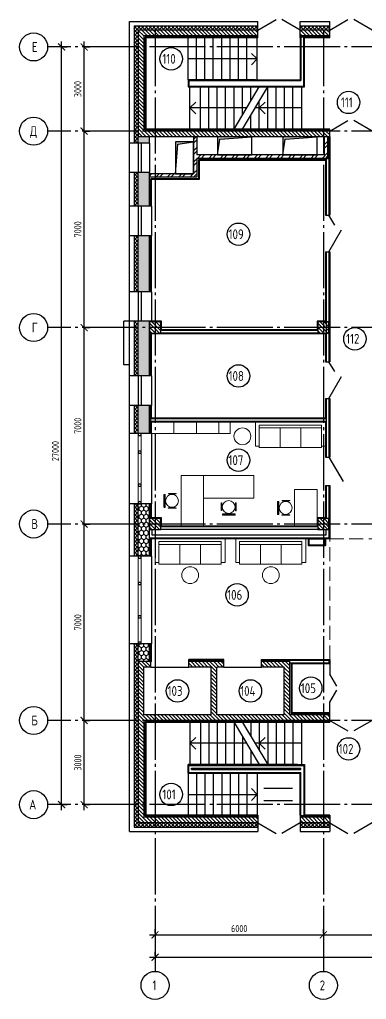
# Model space of a CAD drawing. Header units: millimetres. Extents: x -4830 to 71830, y -6940 to 28603.
# Drawn here: x -4830 to 7535, y -6940 to 27975 of the extents above; entities that cross this region are included whole.
import ezdxf

# ---------------------------------------------------------------- set-up
doc = ezdxf.new("R2010")
doc.units = ezdxf.units.MM
doc.linetypes.add('ГОСТ 2.303 4', pattern=[7, 5, -2, 0])
doc.linetypes.add('ГОСТ 2.303 5', pattern=[24, 20, -1.5, 1, -1.5])
doc.layers.add('Оборудование', color=5, linetype='Continuous', lineweight=18)
doc.layers.add('оси', color=7, linetype='Continuous')
doc.layers.add('текст', color=7, linetype='Continuous')
doc.styles.add('ГОСТ 2.304', font='CS_Gost2304.shx')
doc.dimstyles.new('СПДС', dxfattribs={"dimscale": 100, "dimtxt": 2.5, "dimasz": 2.5, "dimexe": 2, "dimexo": 0.625, "dimgap": 1, "dimtad": 1, "dimdec": 0, "dimtxsty": 'ГОСТ 2.304', "dimblk": 'OBLIQUE', "dimblk1": 'OBLIQUE', "dimblk2": 'OBLIQUE', "dimcen": 2.5, "dimdle": 2, "dimadec": 0, "dimazin": 2, "dimtfac": 0.75, "dimtdec": 4, "dimtmove": 1, "dimatfit": 3, "dimfxl": 1, "dimtfill": 1, "dimtolj": 1, "dimarcsym": 1})
pattern_1 = [(135, (-72169.68, -10084.31), (-67.35192, -67.35192), [])]
pattern_2 = [(135, (-72169.68, -10084.31), (-67.35192, -67.35192), []), (225, (-72169.68, -10084.31), (67.35192, -67.35192), [])]
pattern_3 = [(90, (-72169.684, -10084.31), (-82.48892, 142.875), [95.25, -190.5]), (210, (-72169.684, -10084.31), (-82.48892, -142.875), [95.25, -190.5]), (150, (-72169.684, -10084.31), (-164.97784, 3e-07), [-190.5, 95.25])]

# ---------------------------------------------------------------- blocks, each defined once
blk = doc.blocks.new('_ArchTick')
at = {"color": 0, "linetype": 'ByBlock', "const_width": 0.15}
blk.add_lwpolyline([(-0.5, -0.5), (0.5, 0.5)], dxfattribs=at)
blk = doc.blocks.new('*D48')
at = {"layer": 'оси', "color": 0, "lineweight": -2, "ltscale": 100, "transparency": 16777216}
for p, q in [((-200, -5440), (30200, -5440)), ((0, -5377.5), (0, -5240)), ((30000, -5377.5), (30000, -5240))]:
    blk.add_line(p, q, dxfattribs=at)
at = {"layer": 'оси', "color": 0, "lineweight": -2, "ltscale": 100, "transparency": 16777216, "xscale": 250, "yscale": 250, "zscale": 250, "rotation": 180}
blk.add_blockref('_ArchTick', (0, -5440), dxfattribs=at)
at = {"layer": 'оси', "color": 0, "lineweight": -2, "ltscale": 100, "transparency": 16777216, "xscale": 250, "yscale": 250, "zscale": 250}
blk.add_blockref('_ArchTick', (30000, -5440), dxfattribs=at)
at = {"layer": 'оси', "color": 0, "ltscale": 100, "transparency": 16777216, "insert": (15000, -5215), "char_height": 250, "attachment_point": 5, "style": 'ГОСТ 2.304', "bg_fill": 3, "box_fill_scale": 1.1, "bg_fill_color": 256, "bg_fill_true_color": 13158600, "bg_fill_transparency": 0}
blk.add_mtext('\\A1;30000', dxfattribs=at)
blk = doc.blocks.new('*D37')
at = {"layer": 'оси', "color": 0, "lineweight": -2, "ltscale": 100, "transparency": 16777216}
for p, q in [((0, -4577.5), (0, -4440)), ((6000, -4577.5), (6000, -4440)), ((-200, -4640), (6200, -4640))]:
    blk.add_line(p, q, dxfattribs=at)
at = {"layer": 'оси', "color": 0, "lineweight": -2, "ltscale": 100, "transparency": 16777216, "xscale": 250, "yscale": 250, "zscale": 250, "rotation": 180}
blk.add_blockref('_ArchTick', (0, -4640), dxfattribs=at)
at = {"layer": 'оси', "color": 0, "lineweight": -2, "ltscale": 100, "transparency": 16777216, "xscale": 250, "yscale": 250, "zscale": 250}
blk.add_blockref('_ArchTick', (6000, -4640), dxfattribs=at)
at = {"layer": 'оси', "color": 0, "ltscale": 100, "transparency": 16777216, "insert": (3000, -4415), "char_height": 250, "attachment_point": 5, "style": 'ГОСТ 2.304', "bg_fill": 3, "box_fill_scale": 1.1, "bg_fill_color": 256, "bg_fill_true_color": 13158600, "bg_fill_transparency": 0}
blk.add_mtext('\\A1;6000', dxfattribs=at)
blk = doc.blocks.new('*D38')
at = {"layer": 'оси', "color": 0, "lineweight": -2, "ltscale": 100, "transparency": 16777216}
for p, q in [((6000, -4577.5), (6000, -4440)), ((12000, -4577.5), (12000, -4440)), ((5800, -4640), (12200, -4640))]:
    blk.add_line(p, q, dxfattribs=at)
at = {"layer": 'оси', "color": 0, "lineweight": -2, "ltscale": 100, "transparency": 16777216, "xscale": 250, "yscale": 250, "zscale": 250, "rotation": 180}
blk.add_blockref('_ArchTick', (6000, -4640), dxfattribs=at)
at = {"layer": 'оси', "color": 0, "lineweight": -2, "ltscale": 100, "transparency": 16777216, "xscale": 250, "yscale": 250, "zscale": 250}
blk.add_blockref('_ArchTick', (12000, -4640), dxfattribs=at)
at = {"layer": 'оси', "color": 0, "ltscale": 100, "transparency": 16777216, "insert": (9000, -4415), "char_height": 250, "attachment_point": 5, "style": 'ГОСТ 2.304', "bg_fill": 3, "box_fill_scale": 1.1, "bg_fill_color": 256, "bg_fill_true_color": 13158600, "bg_fill_transparency": 0}
blk.add_mtext('\\A1;6000', dxfattribs=at)
blk = doc.blocks.new('*D42')
at = {"layer": 'оси', "color": 0, "lineweight": -2, "ltscale": 100, "transparency": 16777216}
for p, q in [((-3330, -200), (-3330, 27200)), ((-3267.5, 27000), (-3130, 27000)), ((-3267.5, 0), (-3130, 0))]:
    blk.add_line(p, q, dxfattribs=at)
at = {"layer": 'оси', "color": 0, "lineweight": -2, "ltscale": 100, "transparency": 16777216, "xscale": 250, "yscale": 250, "zscale": 250}
for p, rotation in [((-3330, 27000), 90), ((-3330, 0), 270)]:
    blk.add_blockref('_ArchTick', p, dxfattribs=dict(at, rotation=rotation))
at = {"layer": 'оси', "color": 0, "ltscale": 100, "transparency": 16777216, "insert": (-3555, 12600), "char_height": 250, "attachment_point": 5, "rotation": 90, "style": 'ГОСТ 2.304', "bg_fill": 3, "box_fill_scale": 1.1, "bg_fill_color": 256, "bg_fill_true_color": 13158600, "bg_fill_transparency": 0}
blk.add_mtext('\\A1;27000', dxfattribs=at)
blk = doc.blocks.new('*D43')
at = {"layer": 'оси', "color": 0, "lineweight": -2, "ltscale": 100, "transparency": 16777216}
for p, q in [((-2530, -200), (-2530, 3200)), ((-2467.5, 3000), (-2330, 3000)), ((-2467.5, 0), (-2330, 0))]:
    blk.add_line(p, q, dxfattribs=at)
at = {"layer": 'оси', "color": 0, "lineweight": -2, "ltscale": 100, "transparency": 16777216, "xscale": 250, "yscale": 250, "zscale": 250}
for p, rotation in [((-2530, 3000), 90), ((-2530, 0), 270)]:
    blk.add_blockref('_ArchTick', p, dxfattribs=dict(at, rotation=rotation))
at = {"layer": 'оси', "color": 0, "ltscale": 100, "transparency": 16777216, "insert": (-2755, 1500), "char_height": 250, "attachment_point": 5, "rotation": 90, "style": 'ГОСТ 2.304', "bg_fill": 3, "box_fill_scale": 1.1, "bg_fill_color": 256, "bg_fill_true_color": 13158600, "bg_fill_transparency": 0}
blk.add_mtext('\\A1;3000', dxfattribs=at)
blk = doc.blocks.new('*D44')
at = {"layer": 'оси', "color": 0, "lineweight": -2, "ltscale": 100, "transparency": 16777216}
for p, q in [((-2530, 9800), (-2530, 17200)), ((-2467.5, 17000), (-2330, 17000)), ((-2467.5, 10000), (-2330, 10000))]:
    blk.add_line(p, q, dxfattribs=at)
at = {"layer": 'оси', "color": 0, "lineweight": -2, "ltscale": 100, "transparency": 16777216, "xscale": 250, "yscale": 250, "zscale": 250}
for p, rotation in [((-2530, 17000), 90), ((-2530, 10000), 270)]:
    blk.add_blockref('_ArchTick', p, dxfattribs=dict(at, rotation=rotation))
at = {"layer": 'оси', "color": 0, "ltscale": 100, "transparency": 16777216, "insert": (-2755, 13500), "char_height": 250, "attachment_point": 5, "rotation": 90, "style": 'ГОСТ 2.304', "bg_fill": 3, "box_fill_scale": 1.1, "bg_fill_color": 256, "bg_fill_true_color": 13158600, "bg_fill_transparency": 0}
blk.add_mtext('\\A1;7000', dxfattribs=at)
blk = doc.blocks.new('*D45')
at = {"layer": 'оси', "color": 0, "lineweight": -2, "ltscale": 100, "transparency": 16777216}
for p, q in [((-2530, 16800), (-2530, 24200)), ((-2467.5, 24000), (-2330, 24000)), ((-2467.5, 17000), (-2330, 17000))]:
    blk.add_line(p, q, dxfattribs=at)
at = {"layer": 'оси', "color": 0, "lineweight": -2, "ltscale": 100, "transparency": 16777216, "xscale": 250, "yscale": 250, "zscale": 250}
for p, rotation in [((-2530, 24000), 90), ((-2530, 17000), 270)]:
    blk.add_blockref('_ArchTick', p, dxfattribs=dict(at, rotation=rotation))
at = {"layer": 'оси', "color": 0, "ltscale": 100, "transparency": 16777216, "insert": (-2755, 20500), "char_height": 250, "attachment_point": 5, "rotation": 90, "style": 'ГОСТ 2.304', "bg_fill": 3, "box_fill_scale": 1.1, "bg_fill_color": 256, "bg_fill_true_color": 13158600, "bg_fill_transparency": 0}
blk.add_mtext('\\A1;7000', dxfattribs=at)
blk = doc.blocks.new('*D46')
at = {"layer": 'оси', "color": 0, "lineweight": -2, "ltscale": 100, "transparency": 16777216}
for p, q in [((-2530, 23800), (-2530, 27200)), ((-2467.5, 27000), (-2330, 27000)), ((-2467.5, 24000), (-2330, 24000))]:
    blk.add_line(p, q, dxfattribs=at)
at = {"layer": 'оси', "color": 0, "lineweight": -2, "ltscale": 100, "transparency": 16777216, "xscale": 250, "yscale": 250, "zscale": 250}
for p, rotation in [((-2530, 27000), 90), ((-2530, 24000), 270)]:
    blk.add_blockref('_ArchTick', p, dxfattribs=dict(at, rotation=rotation))
at = {"layer": 'оси', "color": 0, "ltscale": 100, "transparency": 16777216, "insert": (-2755, 25500), "char_height": 250, "attachment_point": 5, "rotation": 90, "style": 'ГОСТ 2.304', "bg_fill": 3, "box_fill_scale": 1.1, "bg_fill_color": 256, "bg_fill_true_color": 13158600, "bg_fill_transparency": 0}
blk.add_mtext('\\A1;3000', dxfattribs=at)
blk = doc.blocks.new('*D47')
at = {"layer": 'оси', "color": 0, "lineweight": -2, "ltscale": 100, "transparency": 16777216}
for p, q in [((-2530, 2800), (-2530, 10200)), ((-2467.5, 10000), (-2330, 10000)), ((-2467.5, 3000), (-2330, 3000))]:
    blk.add_line(p, q, dxfattribs=at)
at = {"layer": 'оси', "color": 0, "lineweight": -2, "ltscale": 100, "transparency": 16777216, "xscale": 250, "yscale": 250, "zscale": 250}
for p, rotation in [((-2530, 10000), 90), ((-2530, 3000), 270)]:
    blk.add_blockref('_ArchTick', p, dxfattribs=dict(at, rotation=rotation))
at = {"layer": 'оси', "color": 0, "ltscale": 100, "transparency": 16777216, "insert": (-2755, 6500), "char_height": 250, "attachment_point": 5, "rotation": 90, "style": 'ГОСТ 2.304', "bg_fill": 3, "box_fill_scale": 1.1, "bg_fill_color": 256, "bg_fill_true_color": 13158600, "bg_fill_transparency": 0}
blk.add_mtext('\\A1;7000', dxfattribs=at)
blk = doc.blocks.new('ММ32 905х715')
at = {"layer": 'Оборудование', "linetype": 'ByBlock'}
for p, q in [((0, 0), (-2499.84, 0)), ((-2499.84, 0), (-2499.84, -849.9762)), ((0, 0), (0, -849.9762)), ((-138.88, -99.9972), (-2360.96, -99.9972)), ((-2360.96, -99.9972), (-2360.96, -899.9748)), ((-138.88, -199.9944), (-2360.96, -199.9944)), ((-1620.24352, -899.9748), (-1620.24352, -199.9944)), ((-879.56176, -899.9748), (-879.56176, -199.9944)), ((-138.88, -99.9972), (-138.88, -899.9748)), ((-2499.84, -849.9762), (-2360.96, -849.9762)), ((-2360.96, -899.9748), (-138.88, -899.9748)), ((0, -849.9762), (-138.88, -849.9762))]:
    blk.add_line(p, q, dxfattribs=at)
blk = doc.blocks.new('рабочее место 3')
at = {"layer": 'Оборудование', "ltscale": 100}
for p, q in [((665, 1397), (665, 1378)), ((1116, 1407), (675, 1407)), ((1126, 1378), (1126, 1397)), ((680, 1391), (1111, 1391))]:
    blk.add_line(p, q, dxfattribs=at)
for points in [[(635, 975), (635, 1253), (654, 1253), (654, 975)], [(1146, 969), (1146, 1248), (1165, 1248), (1165, 969)], [(0, 0), (0, 800), (1800, 800), (1800, 0)]]:
    blk.add_lwpolyline(points, close=True, dxfattribs=at)
blk.add_circle((900, 1120), 230, dxfattribs=at)
for centre, radius, start, end in [((675, 1397), 10, 90, 180.0949), ((1116, 1397), 10, 0.0375, 90), ((675, 1378), 10, 180.0949, 264.4594), ((895, 3653), 2296, 264.4594, 275.5391), ((1116, 1378), 10, 275.5391, 0.0375)]:
    blk.add_arc(centre, radius, start, end, dxfattribs=at)
blk = doc.blocks.new('рабочее место 4')
at = {"layer": 'Оборудование', "ltscale": 100}
for p, q in [((1378, 876), (1397, 876)), ((1391, 430), (1391, 861)), ((1407, 866), (1407, 425)), ((1397, 415), (1378, 415))]:
    blk.add_line(p, q, dxfattribs=at)
for points in [[(0, 0), (800, 0), (800, 1300), (0, 1300)], [(969, 896), (1248, 896), (1248, 915), (969, 915)], [(975, 385), (1253, 385), (1253, 404), (975, 404)]]:
    blk.add_lwpolyline(points, close=True, dxfattribs=at)
blk.add_circle((1120, 650), 230, dxfattribs=at)
for centre, radius, start, end in [((3653, 645), 2296, 174.4609, 185.5406), ((1378, 866), 10, 89.9625, 174.4609), ((1397, 866), 10, 360, 89.9625), ((1378, 425), 10, 185.5406, 269.9051), ((1397, 425), 10, 269.9051, 360)]:
    blk.add_arc(centre, radius, start, end, dxfattribs=at)

msp = doc.modelspace()

# ---------------------------------------------------------------- hatches: boundary and pattern name
at = {"ltscale": 100}
h = msp.add_hatch(dxfattribs=at)
h.set_pattern_fill('ANSI37', color=256, scale=30, angle=90)
h.set_pattern_definition(pattern_2)
h.paths.add_polyline_path([(-748.5, 23575), (-600, 23575), (-600, 27600), (3665, 27600), (3665, 27750), (-748.5, 27750)])
h.paths.add_polyline_path([(-748.5, 21325), (-600, 21325), (-600, 22525), (-748.5, 22525)])
h.paths.add_polyline_path([(-748.5, 18275), (-600, 18275), (-600, 20275), (-748.5, 20275)])
h.paths.add_polyline_path([(-748.5, 15275), (-600, 15275), (-600, 17225), (-748.5, 17225)])
h.paths.add_polyline_path([(-600, 14225), (-748.5, 14225), (-748.5, 13225), (-600, 13225)])
h = msp.add_hatch(dxfattribs=at)
h.set_pattern_fill('ANSI31', color=256, scale=30, angle=90)
h.set_pattern_definition(pattern_1)
h.paths.add_polyline_path([(6225, 24000), (-400, 24000), (-400, 27400), (3665, 27400), (3665, 27600), (-600, 27600), (-600, 23800), (6225, 23800)])
h = msp.add_hatch(dxfattribs=at)
h.set_pattern_fill('ANSI37', color=256, scale=30, angle=90)
h.set_pattern_definition(pattern_2)
h.paths.add_polyline_path([(6225, 27750), (5175, 27750), (5175, 27600), (6225, 27600)])
h = msp.add_hatch(dxfattribs=at)
h.set_pattern_fill('ANSI31', color=256, scale=30, angle=90)
h.set_pattern_definition(pattern_1)
h.paths.add_polyline_path([(6225, 27600), (5175, 27600), (5175, 27400), (6225, 27400)])
h = msp.add_hatch(dxfattribs=at)
h.set_pattern_fill('HONEY', color=256, scale=30, angle=90)
h.set_pattern_definition(pattern_3)
h.paths.add_polyline_path([(-600, 23575), (-200, 23575), (-200, 23800), (-600, 23800)])
h.paths.add_polyline_path([(-600, 21325), (-200, 21325), (-200, 22525), (-600, 22525)])
h.paths.add_polyline_path([(-600, 18275), (-200, 18275), (-200, 20275), (-600, 20275)])
h.paths.add_polyline_path([(-600, 15275), (-200, 15275), (-200, 17225), (-600, 17225)])
h.paths.add_polyline_path([(-200, 14225), (-600, 14225), (-600, 13225), (-200, 13225)])
h = msp.add_hatch(dxfattribs=at)
h.set_pattern_fill('ANSI32', color=256, scale=30)
h.set_pattern_definition([(45, (-74169.68, -56284.3), (-202.05576, 202.05576), []), (45, (-74034.98, -56284.3), (-202.05576, 202.05576), [])])
h.paths.add_polyline_path([(1495, 23030), (6150, 23030), (6150, 23800), (6030, 23800), (6030, 23150), (1495, 23150), (1495, 23800), (1375, 23800), (1375, 22475), (-200, 22475), (-200, 22355), (1495, 22355)])
h = msp.add_hatch(color=256, dxfattribs=at)
h.dxf.hatch_style = 1
h.paths.add_polyline_path([(3454.9, 23800), (2229.9, 23800), (2229.9, 23150), (2313.4, 23709.4)])
h = msp.add_hatch(color=256, dxfattribs=at)
h.dxf.hatch_style = 1
h.paths.add_polyline_path([(5775, 23800), (4549.9, 23800), (4549.9, 23150), (4633.4, 23709.4)])
h = msp.add_hatch(color=256, dxfattribs=at)
h.dxf.hatch_style = 1
h.paths.add_polyline_path([(1375, 23625), (725, 23625), (725, 22475), (808.5, 23534.4)])
h = msp.add_hatch(dxfattribs=at)
h.set_pattern_fill('ANSI31', color=256, scale=30, angle=90)
h.set_pattern_definition([(135, (-102169.68, 6915.69), (-67.35192, -67.35192), [])])
h.paths.add_polyline_path([(200, 17200), (-200, 17200), (-200, 16800), (200, 16800)])
h = msp.add_hatch(dxfattribs=at)
h.set_pattern_fill('ANSI31', color=256, scale=30, angle=90)
h.set_pattern_definition([(135, (-96169.68, 6915.69), (-67.35192, -67.35192), [])])
h.paths.add_polyline_path([(6200, 17200), (5800, 17200), (5800, 16800), (6200, 16800)])
h = msp.add_hatch(dxfattribs=at)
h.set_pattern_fill('ANSI37', color=256, scale=30, angle=90)
h.set_pattern_definition(pattern_2)
h.paths.add_polyline_path([(-600, 10725), (-748.3, 10725), (-748.1, 8850), (-600, 8850)])
h = msp.add_hatch(dxfattribs=at)
h.set_pattern_fill('HONEY', color=256, scale=30, angle=90)
h.set_pattern_definition(pattern_3)
h.paths.add_polyline_path([(-200, 10725), (-600, 10725), (-600, 8850), (-200, 8850)])
h = msp.add_hatch(dxfattribs=at)
h.set_pattern_fill('ANSI31', color=256, scale=30, angle=90)
h.set_pattern_definition([(135, (-102169.68, -84.31), (-67.35192, -67.35192), [])])
h.paths.add_polyline_path([(200, 10200), (-200, 10200), (-200, 9800), (200, 9800)])
h = msp.add_hatch(dxfattribs=at)
h.set_pattern_fill('ANSI31', color=256, scale=30, angle=90)
h.set_pattern_definition([(135, (-96169.68, -84.31), (-67.35192, -67.35192), [])])
h.paths.add_polyline_path([(6200, 10200), (5800, 10200), (5800, 9800), (6200, 9800)])
h = msp.add_hatch(dxfattribs=at)
h.set_pattern_fill('ANSI37', color=256, scale=30, angle=90)
h.set_pattern_definition(pattern_2)
h.paths.add_polyline_path([(-600, 5100), (-600, 5725), (-747.8, 5725), (-750, -800), (3665, -799.2), (3665, -650), (-600, -650)])
h = msp.add_hatch(dxfattribs=at)
h.set_pattern_fill('HONEY', color=256, scale=30, angle=90)
h.set_pattern_definition(pattern_3)
h.paths.add_polyline_path([(-200, 5725), (-600, 5725), (-600, 5100), (-200, 5100)])
h = msp.add_hatch(dxfattribs=at)
h.set_pattern_fill('ANSI31', color=256, scale=30, angle=90)
h.set_pattern_definition(pattern_1)
h.paths.add_polyline_path([(6225, 3200), (4800, 3200), (4800, 5100), (3800, 5100), (3800, 4900), (4600, 4900), (4600, 3200), (2200, 3200), (2200, 4900), (2450, 4900), (2450, 5100), (1200, 5100), (1200, 4900), (2000, 4900), (2000, 3200), (-400, 3200), (-400, 4900), (-150, 4900), (-150, 5100), (-600, 5100), (-600, -650), (3665, -650), (3665, -450), (-400, -450), (-400, 3000), (6225, 3000)])
h = msp.add_hatch(dxfattribs=at)
h.set_pattern_fill('ANSI31', color=256, scale=30, angle=90)
h.set_pattern_definition(pattern_1)
h.paths.add_polyline_path([(6225, -450), (5175, -450), (5175, -650), (6225, -650)])
h = msp.add_hatch(dxfattribs=at)
h.set_pattern_fill('ANSI37', color=256, scale=30, angle=90)
h.set_pattern_definition(pattern_2)
h.paths.add_polyline_path([(6225, -650), (5175, -650), (5175, -798.9), (6225, -798.7)])

# ---------------------------------------------------------------- linework, layer by layer
for p, q in [((3665, 27600), (4314.5, 27975)), ((5175, 27600), (4525.5, 27975)), ((6225, 27600), (6874.5, 27975)), ((7735, 27600), (7085.5, 27975)), ((-910, 17225), (-910, 27910)), ((-910, 27910), (3665, 27910)), ((-750, 27750), (3665, 27750)), ((-748.5, 27750), (-748.5, 23575)), ((3665, 27600), (-600, 27600)), ((-600, 27600), (-600, 23800)), ((3665, 27600), (3665, 27910)), ((3665, 27325), (3665, 27600)), ((5175, 27910), (6225.1, 27910)), ((5175, 27600), (5175, 27910)), ((5175, 27750), (6225.1, 27750)), ((6225, 27600), (5175, 27600)), ((5175, 27325), (5175, 27600)), ((6225, 27600), (6225, 27910)), ((6225, 27325), (6225, 27600)), ((3665, 27400), (-400, 27400)), ((-400, 27400), (-400, 24000)), ((3665, 27350), (-350, 27350)), ((-350, 27350), (-350, 24050)), ((3665, 27325), (-325, 27325)), ((-325, 27325), (-325, 24075)), ((1175, 25825), (1175, 27325)), ((1475, 25825), (1475, 27325)), ((1775, 25825), (1775, 27325)), ((2075, 25825), (2075, 27325)), ((2375, 25825), (2375, 27325)), ((2675, 25825), (2675, 27325)), ((2975, 25825), (2975, 27325)), ((3275, 25825), (3275, 27325)), ((3645, 25825), (3645, 27325)), ((6225, 27400), (5175, 27400)), ((6225, 27350), (5175, 27350)), ((5175, 27325), (5175, 25825)), ((5200, 27350), (5200, 25800)), ((5300, 25600), (5300, 27350)), ((6225, 27325), (5325, 27325)), ((5325, 25575), (5325, 27325)), ((3645, 26575), (1175, 26575)), ((3645, 26575), (3432.9, 26767.1)), ((3645, 26575), (3432.9, 26362.9)), ((3575, 25825), (1175, 25825)), ((1175, 25825), (5175, 25825)), ((1175, 25825), (1175, 25575)), ((5075, 25575), (1175, 25575)), ((1175, 25575), (5325, 25575)), ((1200, 25800), (5200, 25800)), ((1200, 25800), (1200, 25600)), ((1200, 25600), (5300, 25600)), ((1245, 24075), (1245, 25575)), ((1615, 24075), (1615, 25575)), ((1915, 24075), (1915, 25575)), ((2215, 24075), (2215, 25575)), ((2515, 24075), (2515, 25575)), ((2815, 24075), (2815, 25575)), ((2815, 24075), (3715, 25575)), ((3115, 24575), (3115, 25575)), ((3115, 24075), (4015, 25575)), ((3415, 25075), (3415, 25575)), ((4015, 24075), (4015, 25575)), ((4315, 24075), (4315, 25575)), ((4615, 24075), (4615, 25575)), ((4915, 24075), (4915, 25575)), ((5215, 25575), (5215, 24075)), ((1245, 24825), (1457.1, 25037.1)), ((3265, 24825), (1245, 24825)), ((1245, 24825), (1457.1, 24612.9)), ((5215, 24825), (3571.7, 24825)), ((3715, 24075), (3715, 25075)), ((3715, 24825), (3927.1, 25037.1)), ((3715, 24825), (3927.1, 24612.9)), ((3415, 24075), (3415, 24575)), ((6225, 24000), (6874.5, 24375)), ((7735, 24000), (7085.5, 24375)), ((6225, 23800), (-600, 23800)), ((-600, 23575), (-600, 23800)), ((6225, 24000), (-400, 24000)), ((6225, 24050), (-350, 24050)), ((6225, 24075), (-325, 24075)), ((-200, 23575), (-200, 23800)), ((1375, 23800), (1375, 22475)), ((1495, 23800), (1495, 23150)), ((2313.4, 23709.4), (3454.9, 23800)), ((4633.4, 23709.4), (5775, 23800)), ((6030, 23800), (6030, 23150)), ((6150, 23800), (6150, 23030)), ((6200, 23800), (6200, 21010)), ((6225, 23800), (6225, 24075)), ((6225, 23800), (6225, 21010)), ((-600, 23575), (-910, 23575)), ((-200, 23575), (-600, 23575)), ((-600, 23575), (-600, 22525)), ((-500, 23575), (-500, 22525)), ((-200, 23575), (-200, 22525)), ((725, 22475), (808.5, 23534.4)), ((808.5, 23534.4), (1375, 23625)), ((2229.9, 23150), (2313.4, 23709.4)), ((4549.9, 23150), (4633.4, 23709.4)), ((6030, 23150), (1495, 23150)), ((1495, 23030), (1495, 22355)), ((6150, 23030), (1495, 23030)), ((6100, 22980), (1545, 22980)), ((1545, 22980), (1545, 22305)), ((6075, 22955), (1570, 22955)), ((1570, 22955), (1570, 22280)), ((6075, 22955), (6075, 21010)), ((6100, 23030), (6100, 21010)), ((6150, 23030), (6200, 23030)), ((-600, 22525), (-910, 22525)), ((-748.5, 22525), (-748.5, 21325)), ((-600, 21325), (-600, 22525)), ((-200, 22525), (-600, 22525)), ((-200, 21325), (-200, 22525)), ((1375, 22475), (-200, 22475)), ((1495, 22355), (-200, 22355)), ((-150, 21325), (-150, 22305)), ((1545, 22305), (-150, 22305)), ((-125, 21325), (-125, 22280)), ((1570, 22280), (-125, 22280)), ((-600, 21325), (-910, 21325)), ((-125, 21325), (-600, 21325)), ((-600, 21325), (-600, 20275)), ((-500, 21325), (-500, 20275)), ((-125, 21325), (-125, 20275)), ((6075, 21010), (6225, 21010)), ((6405, 20654.9), (6200, 21010)), ((-600, 20275), (-910, 20275)), ((-748.5, 20275), (-748.5, 18275)), ((-600, 18275), (-600, 20275)), ((-125, 20275), (-600, 20275)), ((-200, 18275), (-200, 20275)), ((-150, 18275), (-150, 20275)), ((-125, 18275), (-125, 20275)), ((6200, 19700), (6650, 20479.4)), ((6075, 19700), (6075, 17225)), ((6075, 19700), (6225, 19700)), ((6100, 19700), (6100, 15785)), ((6200, 19700), (6200, 15785)), ((6225, 19700), (6225, 15785)), ((-600, 18275), (-910, 18275)), ((-600, 18275), (-600, 17225)), ((-125, 18275), (-600, 18275)), ((-500, 18275), (-500, 17225)), ((-125, 18275), (-125, 17225)), ((-1110, 15675), (-1110, 17225)), ((-910, 17225), (-1110, 17225)), ((-910, -960), (-910, 17225)), ((-600, 17225), (-910, 17225)), ((-748.5, 17225), (-748.5, 15275)), ((-600, 15275), (-600, 17225)), ((-125, 17225), (-600, 17225)), ((-200, 15275), (-200, 17225)), ((-150, 17200), (-150, 17225)), ((-150, 15275), (-150, 16800)), ((-125, 15275), (-125, 16775)), ((6075, 16775), (-125, 16775)), ((5800, 16900), (200, 16900)), ((5800, 16800), (200, 16800)), ((5775, 16925), (225, 16925)), ((6075, 16775), (6075, 15785)), ((6075, 15785), (6225, 15785)), ((6405, 15429.9), (6200, 15785)), ((-910, 15675), (-1110, 15675)), ((-600, 15275), (-910, 15275)), ((-125, 15275), (-600, 15275)), ((-600, 15275), (-600, 14225)), ((-500, 15275), (-500, 14225)), ((-125, 15275), (-125, 14225)), ((6200, 14475), (6650, 15254.4)), ((6075, 14475), (6075, 13775)), ((6075, 14475), (6225, 14475)), ((6100, 14475), (6100, 12385)), ((6200, 14475), (6200, 12385)), ((6225, 14475), (6225, 12385)), ((-600, 14225), (-910, 14225)), ((-748.5, 14225), (-748.5, 13225)), ((-600, 13225), (-600, 14225)), ((-125, 14225), (-600, 14225)), ((-200, 13225), (-200, 14225)), ((-150, 13225), (-150, 14225)), ((-125, 13775), (-125, 14225)), ((6100, 13750), (-150, 13750)), ((6100, 13650), (-150, 13650)), ((6075, 13775), (-125, 13775)), ((-125, 13225), (-125, 13625)), ((6075, 13625), (-125, 13625)), ((6075, 13625), (6075, 12385)), ((-600, 13225), (-910, 13225)), ((-125, 13225), (-600, 13225)), ((-125, 13225), (-125, 10725)), ((6075, 12385), (6225, 12385)), ((6200, 12385), (6705, 11510.3)), ((6075, 11375), (6075, 10225)), ((6075, 11375), (6225, 11375)), ((6100, 11375), (6100, 10200)), ((6200, 11375), (6200, 9500)), ((6225, 11375), (6225, 9475)), ((-600, 10725), (-910, 10725)), ((-748.3, 10725), (-748.1, 8850)), ((-600, 8850), (-600, 10725)), ((-125, 10725), (-600, 10725)), ((-200, 8850), (-200, 10725)), ((-150, 10200), (-150, 10725)), ((-125, 10225), (-125, 10725)), ((5800, 9900), (200, 9900)), ((5775, 9925), (225, 9925)), ((6200, 9500), (-200, 9500)), ((-150, 8850), (-150, 9500)), ((-125, 8850), (-125, 9475)), ((6225, 9475), (-125, 9475)), ((-600, 8850), (-910, 8850)), ((-125, 8850), (-600, 8850)), ((-125, 8850), (-125, 5725)), ((-600, 5725), (-910, 5725)), ((-747.8, 5725), (-750, -800)), ((-600, 5100), (-600, 5725)), ((-125, 5725), (-600, 5725)), ((-200, 5100), (-200, 5725)), ((-150, 5100), (-150, 5725)), ((-125, 5100), (-125, 5725)), ((-600, 5100), (-600, -650)), ((-150, 5100), (-600, 5100)), ((-150, 4900), (-400, 4900)), ((-400, 3200), (-400, 4900)), ((-150, 5100), (-125, 5100)), ((-150, 4900), (-150, 5100)), ((-150, 4900), (1200, 4900)), ((2450, 5175), (1200, 5175)), ((1200, 4900), (1200, 5175)), ((2450, 5150), (1200, 5150)), ((2450, 5100), (1200, 5100)), ((2000, 4900), (1200, 4900)), ((2000, 3200), (2000, 4900)), ((2450, 4900), (2200, 4900)), ((2200, 3200), (2200, 4900)), ((2450, 4900), (2450, 5175)), ((2450, 4900), (3800, 4900)), ((3800, 4900), (3800, 5175)), ((3800, 5175), (6225, 5175)), ((3800, 5150), (6200, 5150)), ((4800, 5100), (3800, 5100)), ((4600, 4900), (3800, 4900)), ((4600, 3200), (4600, 4900)), ((4800, 5100), (4800, 5150)), ((4800, 3200), (4800, 5100)), ((4800, 5050), (6200, 5050)), ((4850, 5050), (4850, 3250)), ((4875, 5025), (6225, 5025)), ((4875, 5025), (4875, 3275)), ((6200, 5150), (6200, 5050)), ((6225, 5175), (6225, 5025)), ((6225, 5025), (6225, 4650)), ((6225, 3275), (6225, 3650)), ((2000, 3200), (-400, 3200)), ((4600, 3200), (2200, 3200)), ((6225, 3200), (4800, 3200)), ((6225, 3250), (4850, 3250)), ((6225, 3275), (4875, 3275)), ((6225, 2925), (6225, 3275)), ((6225, 3000), (-400, 3000)), ((-400, 3000), (-400, -450)), ((6225, 2950), (-350, 2950)), ((-350, 2950), (-350, -400)), ((6225, 2925), (-325, 2925)), ((-325, 2925), (-325, -375)), ((1245, 2925), (1245, 1425)), ((1615, 2925), (1615, 1425)), ((1915, 2925), (1915, 1425)), ((2215, 2925), (2215, 1425)), ((2515, 2925), (2515, 1425)), ((2815, 2925), (2815, 1425)), ((2815, 2925), (3715, 1425)), ((3115, 2925), (4015, 1425)), ((3415, 2925), (3415, 2425)), ((3715, 2925), (3715, 1925)), ((4015, 2925), (4015, 1425)), ((4315, 2925), (4315, 1425)), ((4615, 2925), (4615, 1425)), ((4915, 2925), (4915, 1425)), ((5215, 2925), (5215, 1425)), ((6225, 3000), (6874.5, 2625)), ((7735, 3000), (7085.5, 2625)), ((1245, 2185), (1457.1, 2397.1)), ((3259, 2185), (1245, 2185)), ((1245, 2185), (1457.1, 1972.9)), ((3115, 2425), (3115, 1425)), ((5215, 2185), (3559, 2185)), ((3715, 2185), (3927.1, 2397.1)), ((3715, 2185), (3927.1, 1972.9)), ((3415, 1925), (3415, 1425)), ((5075, 1425), (1175, 1425)), ((5075, 1425), (1175, 1425)), ((1175, 1425), (5325, 1425)), ((1175, 1125), (1175, 1425)), ((1200, 1400), (5300, 1400)), ((1200, 1150), (1200, 1400)), ((5300, 1400), (5300, -400)), ((5325, 1425), (5325, -375)), ((1175, 1125), (1175, -375)), ((5075, 1125), (1175, 1125)), ((3575, 1125), (1175, 1125)), ((1175, 1125), (5175, 1125)), ((1200, 1150), (5200, 1150)), ((1300, 1300), (5200, 1300)), ((1300, 1250), (1300, 1300)), ((1300, 1250), (5200, 1250)), ((1475, 1125), (1475, -375)), ((1775, 1125), (1775, -375)), ((2075, 1125), (2075, -375)), ((2375, 1125), (2375, -375)), ((2675, 1125), (2675, -375)), ((2975, 1125), (2975, -375)), ((3275, 1125), (3275, -375)), ((3645, 1125), (3645, -375)), ((5175, -375), (5175, 1125)), ((5200, 1250), (5200, 1300)), ((5200, -400), (5200, 1150)), ((1175, 365), (3645, 365)), ((3645, 365), (3432.9, 577.1)), ((3645, 365), (3432.9, 152.9)), ((3665, -650), (-600, -650)), ((3665, -450), (-400, -450)), ((3665, -400), (-350, -400)), ((3665, -375), (-325, -375)), ((3665, -375), (3665, -650)), ((3665, -650), (3665, -960)), ((3665, -650), (4314.5, -1025)), ((5175, -650), (4525.5, -1025)), ((5175, -375), (5175, -650)), ((6225, -400), (5175, -400)), ((6225, -450), (5175, -450)), ((6225, -650), (5175, -650)), ((5175, -650), (5175, -960)), ((6225, -375), (5325, -375)), ((6225, -375), (6225, -650)), ((6225, -650), (6225, -960)), ((6225, -650), (6874.5, -1025)), ((7735, -650), (7085.5, -1025)), ((-910, -960), (3665, -960)), ((-750, -800), (3665, -799.2)), ((5175, -798.9), (6225, -798.7)), ((5175, -960), (6225, -960))]:
    msp.add_line(p, q, dxfattribs=at)
at = {"color": 4, "lineweight": 15, "ltscale": 100}
for p, q in [((-600, 10725), (-600, 13225)), ((-500, 10725), (-500, 13225)), ((-600, 5725), (-600, 8850)), ((-500, 5725), (-500, 8850))]:
    msp.add_line(p, q, dxfattribs=at)
at = {"lineweight": -3, "ltscale": 100}
for p, q in [((-100, 9600), (-100, 9800)), ((5800, 9800), (200, 9800)), ((6100, 9600), (6100, 9800)), ((6100, 9600), (-100, 9600)), ((6475, 4217), (6225, 4650)), ((6225, 3650), (6475, 4083))]:
    msp.add_line(p, q, dxfattribs=at)
at = {"linetype": 'ГОСТ 2.303 4', "lineweight": 9, "ltscale": 100}
for p, q in [((6225, 5175), (6225, 9475)), ((6225, 9475), (8025, 9475))]:
    msp.add_line(p, q, dxfattribs=at)
at = {"ltscale": 100}
for points in [[(2229.9, 23150), (3454.9, 23150), (3454.9, 23800), (2229.9, 23800)], [(4549.9, 23150), (5775, 23150), (5775, 23800), (4549.9, 23800)], [(725, 22475), (1375, 22475), (1375, 23625), (725, 23625)], [(-200, 16800), (200, 16800), (200, 17200), (-200, 17200)], [(5800, 16800), (6200, 16800), (6200, 17200), (5800, 17200)], [(-200, 9800), (200, 9800), (200, 10200), (-200, 10200)], [(5800, 9800), (6200, 9800), (6200, 10200), (5800, 10200)]]:
    msp.add_lwpolyline(points, close=True, dxfattribs=at)
for points in [[(225, 16925), (225, 16925), (225, 17225), (-125, 17225)], [(6075, 17225), (5775, 17225), (5775, 16925)], [(225, 9925), (225, 10225), (-125, 10225)], [(6075, 10225), (5775, 10225), (5775, 9925)]]:
    msp.add_lwpolyline(points, dxfattribs=at)
at = {"color": 4, "ltscale": 100}
for points in [[(-500, 13155), (-500, 13225), (-600, 13225), (-600, 13155)], [(-500, 12530), (-500, 12600), (-600, 12600), (-600, 12530)], [(-500, 11350), (-500, 11420), (-600, 11420), (-600, 11350)], [(-500, 10725), (-500, 10795), (-600, 10795), (-600, 10725)], [(-500, 8780), (-500, 8850), (-600, 8850), (-600, 8780)], [(-500, 7842.5), (-500, 7912.5), (-600, 7912.5), (-600, 7842.5)], [(-500, 6662.5), (-500, 6732.5), (-600, 6732.5), (-600, 6662.5)], [(-500, 5725), (-500, 5795), (-600, 5795), (-600, 5725)]]:
    msp.add_lwpolyline(points, close=True, dxfattribs=at)
at = {"linetype": 'Continuous', "ltscale": 100}
for points in [[(4905, 580), (3875, 580)], [(3875, 150), (4905, 150)]]:
    msp.add_lwpolyline(points, dxfattribs=at)
at = {"layer": 'Оборудование', "ltscale": 100}
for points in [[(-125, 13625), (-125, 13225), (675, 13225), (675, 13625)], [(675, 13625), (675, 13225), (1475, 13225), (1475, 13625)], [(1475, 13625), (1475, 13225), (2275, 13225), (2275, 13625)], [(2275, 13625), (2275, 13225), (2675, 13225), (2675, 13625)]]:
    msp.add_lwpolyline(points, close=True, dxfattribs=at)
at = {"layer": 'Оборудование', "color": 1, "lineweight": 40, "ltscale": 100}
msp.add_lwpolyline([(5475, 9475), (5475, 9245), (6075, 9245), (6075, 9475)], close=True, dxfattribs=at)
at = {"layer": 'Оборудование'}
for centre in [(3114, 13125), (1249.9, 8175), (4125.1, 8175)]:
    msp.add_circle(centre, 300, dxfattribs=at)
at = {"layer": 'оси', "linetype": 'Continuous', "lineweight": 25, "ltscale": 100}
for centre in [(0, -6440), (6000, -6440)]:
    msp.add_circle(centre, 500, dxfattribs=at)
at = {"layer": 'текст', "linetype": 'Continuous', "lineweight": 25, "ltscale": 100}
for centre in [(575, 26575), (6900, 25025), (2975, 20325), (7125, 16600), (2975, 15275), (2975, 12275), (2925, 7475), (5550, 4150), (800, 4050), (3400, 4050), (6900, 1985), (575, 365)]:
    msp.add_circle(centre, 400, dxfattribs=at)

# ---------------------------------------------------------------- block references
at = {"layer": 'Оборудование'}
for p in [(6075, 13625), (5375, 9475)]:
    msp.add_blockref('ММ32 905х715', p, dxfattribs=at)
for p, rotation in [((1725, 9925), 90.00000000000001), ((3525, 11725), 180)]:
    msp.add_blockref('рабочее место 3', p, dxfattribs=dict(at, rotation=rotation))
at = {"layer": 'Оборудование', "xscale": -1}
for name, p in [('рабочее место 4', (5775, 9925)), ('ММ32 905х715', (0, 9475))]:
    msp.add_blockref(name, p, dxfattribs=at)

# ---------------------------------------------------------------- texts
at = {"layer": 'оси', "linetype": 'Continuous', "lineweight": 25, "ltscale": 100, "char_height": 350, "attachment_point": 1, "style": 'ГОСТ 2.304'}
for s, insert, width in [('\\f|b0|i0|c1|p0;\\W1.0000000000;\\T1.0000000000;\\o\\lЕ', (-4394.6, 27175), 566.667), ('\\f|b0|i0|c1|p0;\\W1.0000000000;\\T1.0000000000;\\o\\lД', (-4462.9, 24175), 683.333), ('\\f|b0|i0|c1|p0;\\W1.0000000000;\\T1.0000000000;\\o\\lГ', (-4394.6, 17175), 533.333), ('\\f|b0|i0|c1|p0;\\W1.0000000000;\\T1.0000000000;\\o\\lВ', (-4412.1, 10175), 616.667), ('\\f|b0|i0|c1|p0;\\W1.0000000000;\\T1.0000000000;\\o\\lБ', (-4412.1, 3175), 600), ('\\f|b0|i0|c1|p0;\\W1.0000000000;\\T1.0000000000;\\o\\lА', (-4488.3, 175), 600), ('\\f|b0|i0|c1|p0;\\W1.0000000000;\\T1.0000000000;\\o\\l1', (-91.9, -6265), 583.333), ('\\f|b0|i0|c1|p0;\\W1.0000000000;\\T1.0000000000;\\o\\l2', (5868.8, -6265), 650)]:
    msp.add_mtext(s, dxfattribs=dict(at, insert=insert, width=width))
at = {"layer": 'текст', "linetype": 'Continuous', "lineweight": 25, "ltscale": 100, "char_height": 350, "attachment_point": 1, "style": 'ГОСТ 2.304'}
for s, insert, width in [('\\f|b0|i0|c1|p0;\\W1.0000000000;\\T1.0000000000;\\o\\l110', (260, 26750), 1183.333), ('\\f|b0|i0|c1|p0;\\W1.0000000000;\\T1.0000000000;\\o\\l111', (6624.4, 25200), 1116.667), ('\\f|b0|i0|c1|p0;\\W1.0000000000;\\T1.0000000000;\\o\\l109', (2620.6, 20500), 1250), ('\\f|b0|i0|c1|p0;\\W1.0000000000;\\T1.0000000000;\\o\\l112', (6810, 16775), 1183.333), ('\\f|b0|i0|c1|p0;\\W1.0000000000;\\T1.0000000000;\\o\\l108', (2620.6, 15450), 1250), ('\\f|b0|i0|c1|p0;\\W1.0000000000;\\T1.0000000000;\\o\\l107', (2616.2, 12450), 1250), ('\\f|b0|i0|c1|p0;\\W1.0000000000;\\T1.0000000000;\\o\\l106', (2570.6, 7650), 1250), ('\\f|b0|i0|c1|p0;\\W1.0000000000;\\T1.0000000000;\\o\\l103', (445.6, 4225), 1250), ('\\f|b0|i0|c1|p0;\\W0.9787420728;\\T1.0000000000;\\o\\l104', (3040.3, 4225), 1223.428), ('\\f|b0|i0|c1|p0;\\W1.0000000000;\\T1.0000000000;\\o\\l105', (5195.6, 4325), 1250), ('\\f|b0|i0|c1|p0;\\W1.0000000000;\\T1.0000000000;\\o\\l102', (6545.6, 2160), 1250), ('\\f|b0|i0|c1|p0;\\W1.0000000000;\\T1.0000000000;\\o\\l101', (260, 540), 1183.333)]:
    msp.add_mtext(s, dxfattribs=dict(at, insert=insert, width=width))

# ---------------------------------------------------------------- dimensions: what is measured, and where the dimension line sits
at = {"layer": 'оси', "ltscale": 100}
dim = msp.add_linear_dim(base=(-3330, 27000), p1=(-3330, 0), p2=(-3330, 27000), angle=270, dimstyle='СПДС', override={"dimblk1": 'ArchTick', "dimblk2": 'ArchTick', "dimsah": 1}, dxfattribs=at)
dim.commit()
dim.dimension.update_dxf_attribs({"geometry": '*D42', "text_midpoint": (-3330, 12600), "dimtype": 160})
for base, p1, p2, picture, middle in [((-2530, 17000), (-2530, 10000), (-2530, 17000), '*D44', (-2755, 13500)), ((-2530, 3000), (-2530, 0), (-2530, 3000), '*D43', (-2755, 1500))]:
    dim = msp.add_linear_dim(base=base, p1=p1, p2=p2, angle=270, dimstyle='СПДС', override={"dimblk1": 'ArchTick', "dimblk2": 'ArchTick', "dimsah": 1}, dxfattribs=at)
    dim.commit()
    dim.dimension.update_dxf_attribs({"geometry": picture, "text_midpoint": middle})
for base, p1, p2, picture, middle in [((6000, -4640), (0, -4640), (6000, -4640), '*D37', (3000, -4415)), ((30000, -5440), (0, -5440), (30000, -5440), '*D48', (15000, -5215))]:
    dim = msp.add_linear_dim(base=base, p1=p1, p2=p2, dimstyle='СПДС', override={"dimblk1": 'ArchTick', "dimblk2": 'ArchTick', "dimsah": 1}, dxfattribs=at)
    dim.commit()
    dim.dimension.update_dxf_attribs({"geometry": picture, "text_midpoint": middle})

# ---------------------------------------------------------------- next in the draw order: linework, layer by layer
at = {"layer": 'оси', "linetype": 'ГОСТ 2.303 5', "lineweight": 25, "ltscale": 100}
for points in [[(0, 27600), (0, -5440)], [(-3330, 27000), (-3830, 27000)], [(-3330, 24000), (-3830, 24000)], [(-3330, 17000), (-3830, 17000)], [(-3330, 10000), (-3830, 10000)], [(-3330, 3000), (-3830, 3000)], [(-3330, 0), (-3830, 0)], [(30600, 0), (-3330, 0)], [(0, -5440), (0, -5940)], [(6000, -5440), (6000, -5940)]]:
    msp.add_lwpolyline(points, dxfattribs=at)
at = {"layer": 'оси', "linetype": 'Continuous', "lineweight": 25, "ltscale": 100}
for centre in [(-4330, 27000), (-4330, 24000), (-4330, 17000), (-4330, 10000), (-4330, 3000), (-4330, 0)]:
    msp.add_circle(centre, 500, dxfattribs=at)

# ---------------------------------------------------------------- next in the draw order: dimensions: what is measured, and where the dimension line sits
at = {"layer": 'оси', "ltscale": 100}
for base, p1, p2, picture, middle in [((-2530, 24000), (-2530, 17000), (-2530, 24000), '*D45', (-2755, 20500)), ((-2530, 10000), (-2530, 3000), (-2530, 10000), '*D47', (-2755, 6500))]:
    dim = msp.add_linear_dim(base=base, p1=p1, p2=p2, angle=270, dimstyle='СПДС', override={"dimblk1": 'ArchTick', "dimblk2": 'ArchTick', "dimsah": 1}, dxfattribs=at)
    dim.commit()
    dim.dimension.update_dxf_attribs({"geometry": picture, "text_midpoint": middle})
dim = msp.add_linear_dim(base=(12000, -4640), p1=(6000, -4640), p2=(12000, -4640), dimstyle='СПДС', override={"dimblk1": 'ArchTick', "dimblk2": 'ArchTick', "dimsah": 1}, dxfattribs=at)
dim.commit()
dim.dimension.update_dxf_attribs({"geometry": '*D38', "text_midpoint": (9000, -4415)})

# ---------------------------------------------------------------- next in the draw order: linework, layer by layer
at = {"layer": 'оси', "linetype": 'ГОСТ 2.303 5', "lineweight": 25, "ltscale": 100}
for points in [[(6000, 27600), (6000, -5440)], [(30600, 17000), (-3330, 17000)], [(30600, 10000), (-3330, 10000)], [(30600, 3000), (-3330, 3000)]]:
    msp.add_lwpolyline(points, dxfattribs=at)

# ---------------------------------------------------------------- next in the draw order: dimensions: what is measured, and where the dimension line sits
at = {"layer": 'оси', "ltscale": 100}
dim = msp.add_linear_dim(base=(-2530, 27000), p1=(-2530, 24000), p2=(-2530, 27000), angle=270, dimstyle='СПДС', override={"dimblk1": 'ArchTick', "dimblk2": 'ArchTick', "dimsah": 1}, dxfattribs=at)
dim.commit()
dim.dimension.update_dxf_attribs({"geometry": '*D46', "text_midpoint": (-2755, 25500)})

# ---------------------------------------------------------------- next in the draw order: linework, layer by layer
at = {"layer": 'оси', "linetype": 'ГОСТ 2.303 5', "lineweight": 25, "ltscale": 100}
for points in [[(30600, 27000), (-3330, 27000)], [(30600, 24000), (-3330, 24000)]]:
    msp.add_lwpolyline(points, dxfattribs=at)

doc.saveas('drawing.dxf')
